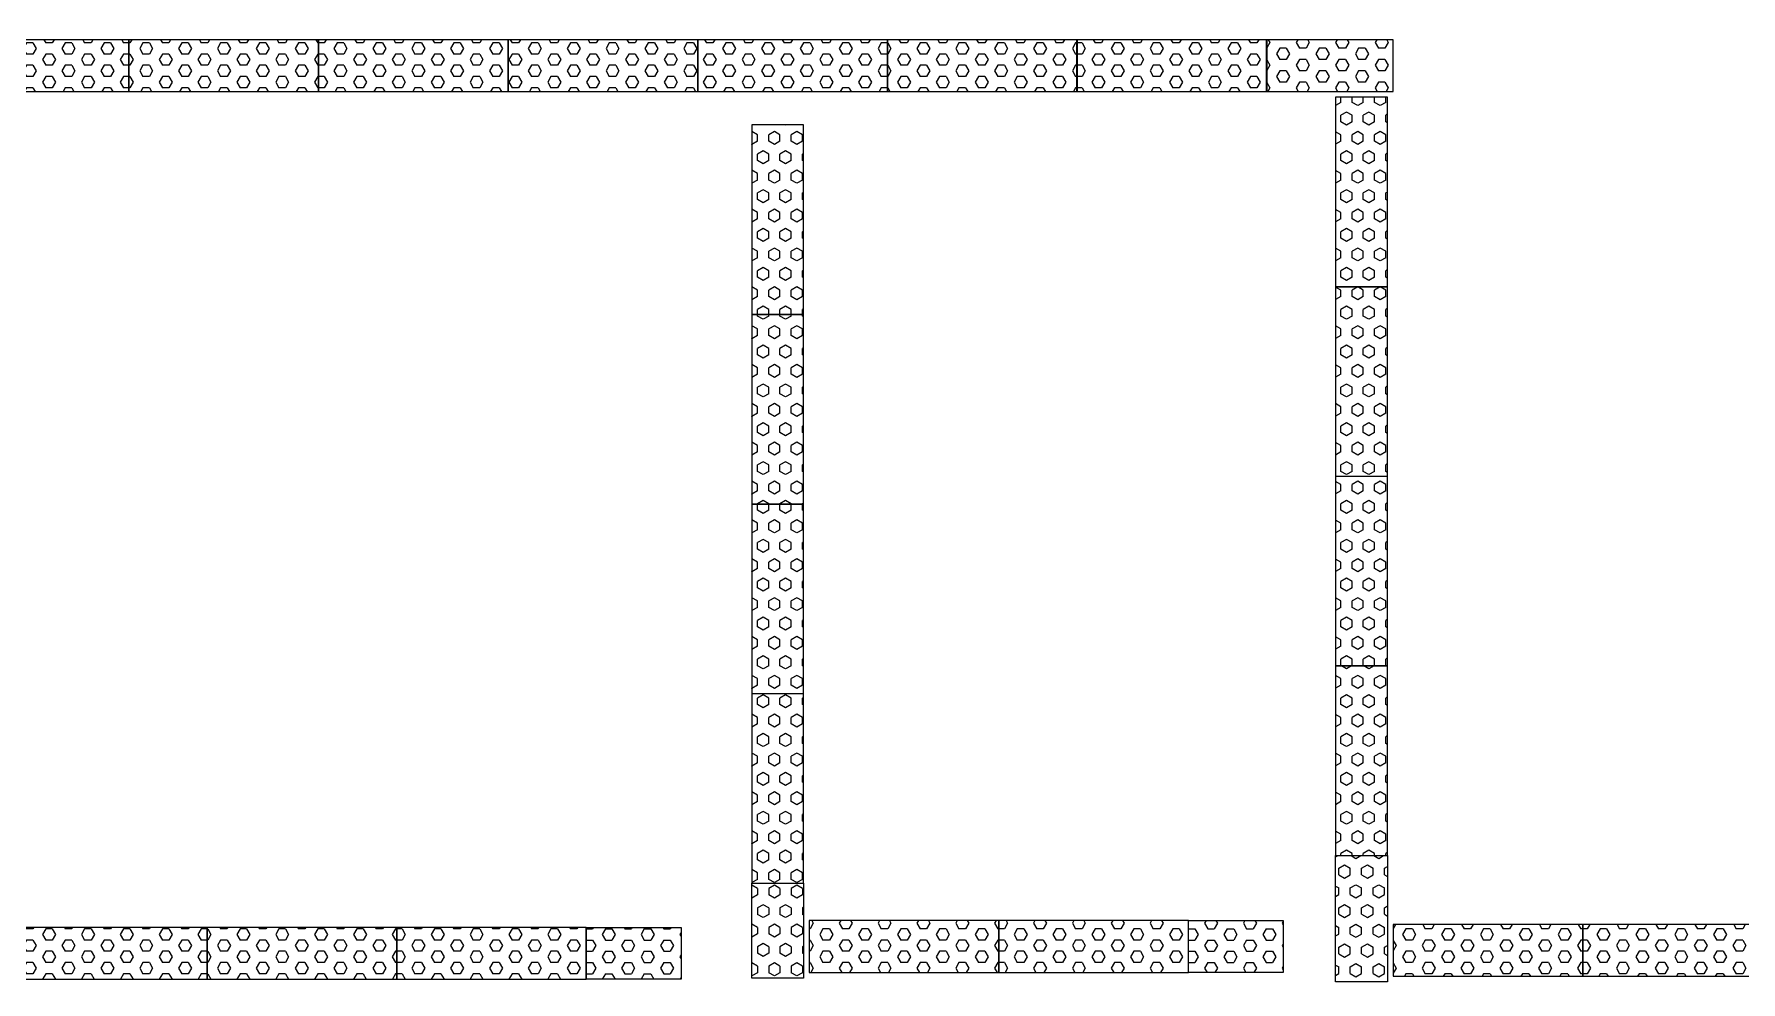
# Model space of a CAD drawing. Header units: millimetres. Extents: x 31568 to 240104, y 7702 to 61692.
# Drawn here: x 119172 to 135642, y 31352 to 40500 of the extents above; entities that cross this region are included whole.
import ezdxf

# ---------------------------------------------------------------- set-up
doc = ezdxf.new("R2010")
doc.units = ezdxf.units.MM
for name, color, linetype in [('발판500×1219', 175, 'Continuous'), ('발판500×1829', 131, 'Continuous'), ('발판500×914', 240, 'Continuous')]:
    doc.layers.add(name, color=color, linetype=linetype)

# ---------------------------------------------------------------- blocks, each defined once
blk = doc.blocks.new('b500×1829')
at = {"layer": '발판500×1829', "linetype": 'ByBlock'}
h = blk.add_hatch(dxfattribs=at)
h.set_pattern_fill('HEX', color=256, scale=500, style=0)
h.set_pattern_definition([(0, (-371158.89, -112728.83), (0, 108.253175), [62.5, -125]), (120, (-371158.89, -112728.83), (-93.75, -54.126588), [62.5, -125]), (60, (-371096.39, -112728.83), (-93.75, 54.126588), [62.5, -125])])
h.paths.add_polyline_path([(0, -250), (1829, -250), (1829, 250), (0, 250)])
at = {"layer": '발판500×1829', "linetype": 'ByBlock', "ltscale": 2}
blk.add_lwpolyline([(0, -250), (1829, -250), (1829, 250), (0, 250)], close=True, dxfattribs=at)
blk = doc.blocks.new('518')
at = {"layer": '발판500×1829', "linetype": 'ByBlock', "ltscale": 2}
blk.add_blockref('b500×1829', (0, 0), dxfattribs=at)
blk = doc.blocks.new('발판500x1825')
at = {"layer": '발판500×1829'}
blk.add_blockref('518', (1, -305, 48), dxfattribs=at)
blk = doc.blocks.new('38x18x6_14')
for p in [(0, 0, 2134), (0, 0, 234)]:
    blk.add_blockref('발판500x1825', p)
blk = doc.blocks.new('배면출입구')
at = {"rotation": 180}
blk.add_blockref('38x18x6_14', (0, 0), dxfattribs=at)
at = {"layer": '발판500×1829', "rotation": 180}
for p in [(-1, 305, 4082), (-1, 305, 5982)]:
    blk.add_blockref('518', p, dxfattribs=at)
blk = doc.blocks.new('b500×914')
at = {"layer": '발판500×914', "linetype": 'ByBlock'}
h = blk.add_hatch(dxfattribs=at)
h.set_pattern_fill('HEX', color=256, scale=500, angle=90, style=0)
h.set_pattern_definition([(180, (372377.89, -112728.83), (6e-14, 108.253175), [62.5, -125]), (60, (372377.89, -112728.83), (93.75, -54.126588), [62.5, -125]), (120, (372315.39, -112728.83), (93.75, 54.126588), [62.5, -125])])
h.paths.add_polyline_path([(914, -250), (0, -250), (0, 250), (914, 250)])
at = {"layer": '발판500×914', "linetype": 'ByBlock', "ltscale": 2}
blk.add_lwpolyline([(914, -250), (0, -250), (0, 250), (914, 250)], close=True, dxfattribs=at)
blk = doc.blocks.new('509')
at = {"layer": '발판500×914', "linetype": 'ByBlock', "ltscale": 2}
blk.add_blockref('b500×914', (0, 0), dxfattribs=at)
blk = doc.blocks.new('발판500x914')
at = {"layer": '발판500×914'}
blk.add_blockref('509', (1, -305, 48), dxfattribs=at)
blk = doc.blocks.new('19x9x6_코너')
for p in [(0, 0, 709), (0, 0, 2609)]:
    blk.add_blockref('발판500x914', p)
blk = doc.blocks.new('38x18x6')
for p in [(0, 0, 2609), (0, 0, 709)]:
    blk.add_blockref('발판500x1825', p)
blk = doc.blocks.new('b500×1219')
at = {"layer": '발판500×1219', "linetype": 'ByBlock'}
h = blk.add_hatch(dxfattribs=at)
h.set_pattern_fill('HEX', color=256, scale=20, style=0)
h.paths.add_polyline_path([(0, -250), (1219, -250), (1219, 250), (0, 250)])
at = {"layer": '발판500×1219', "linetype": 'ByBlock', "ltscale": 2}
blk.add_lwpolyline([(0, -250), (1219, -250), (1219, 250), (0, 250)], close=True, dxfattribs=at)
blk = doc.blocks.new('512')
at = {"layer": '발판500×1219', "linetype": 'ByBlock', "ltscale": 2}
blk.add_blockref('b500×1219', (0, 0), dxfattribs=at)
blk = doc.blocks.new('발판500×1219')
at = {"layer": '발판500×1219'}
blk.add_blockref('512', (1, -305, 48), dxfattribs=at)
blk = doc.blocks.new('38x12x6_복합26')
for p in [(0, 0, 699), (0, 0, 2599)]:
    blk.add_blockref('발판500×1219', p)
blk = doc.blocks.new('배면출입구2')
for name, p, rotation in [('38x12x6_복합26', (0, 0), 270), ('38x18x6', (-5185, -2440), 90), ('38x18x6', (0, -1220), 270), ('38x18x6', (-5185, -4270), 90), ('38x18x6', (0, -3050), 270), ('38x18x6', (-5185, -6100), 90), ('38x18x6', (0, -4880), 270), ('38x18x6', (-5185, -7930), 90), ('38x18x6', (0, -6710), 270), ('38x18x6', (-2745, -9150), 180), ('38x18x6', (-915, -9150), 180), ('19x9x6_코너', (0, -9150), 180)]:
    blk.add_blockref(name, p, dxfattribs=dict(rotation=rotation))
at = {"xscale": -1, "rotation": 270}
blk.add_blockref('38x12x6_복합26', (-4575, -9150), dxfattribs=at)
blk = doc.blocks.new('배면출입구2_2층')
for name, p, rotation in [('38x18x6', (-5185, 5795), 90), ('38x18x6', (-5185, 3965), 90), ('38x18x6', (-5185, 2135), 90), ('38x18x6', (-5185, 305), 90), ('19x9x6_코너', (-5185, -610), 90), ('38x18x6', (-2745, -610), 180), ('38x18x6', (-915, -610), 180), ('19x9x6_코너', (0, -610), 180)]:
    blk.add_blockref(name, p, dxfattribs=dict(rotation=rotation))
blk = doc.blocks.new('배면출입구2-1')
for name, p, rotation in [('38x12x6_복합26', (0, 0), 270), ('38x18x6', (0, -1220), 270), ('38x18x6', (0, -3050), 270), ('38x18x6', (0, -4880), 270), ('38x18x6', (0, -6710), 270), ('38x18x6', (-2745, -9150), 180), ('38x18x6', (-915, -9150), 180), ('19x9x6_코너', (0, -9150), 180)]:
    blk.add_blockref(name, p, dxfattribs=dict(rotation=rotation))
at = {"xscale": -1, "rotation": 270}
blk.add_blockref('38x12x6_복합26', (-4575, -9150), dxfattribs=at)
blk = doc.blocks.new('38x9x6')
for p in [(0, 0, 709), (0, 0, 2609)]:
    blk.add_blockref('발판500x914', p)
blk = doc.blocks.new('19x12x6_복합1')
blk.add_blockref('발판500×1219', (0, 0, 234))
blk = doc.blocks.new('38x12x6_복합14')
for p in [(0, 0, 224), (0, 0, 2124)]:
    blk.add_blockref('발판500×1219', p)
blk = doc.blocks.new('9x12x6')
blk.add_blockref('발판500×1219', (0, 0, 234))
blk = doc.blocks.new('19x15x6_2')
at = {"layer": '발판500×1829'}
blk.add_blockref('518', (1, -305, 757), dxfattribs=at)
blk = doc.blocks.new('19x9x6_코너2')
blk.add_blockref('발판500x914', (0, 0, 709))
blk = doc.blocks.new('배면출입구2_2층T')
for name, p, rotation in [('19x15x6_2', (-5185, 6405), 90), ('19x15x6_2', (-5185, 4575), 90), ('19x15x6_2', (-5185, 2745), 90), ('19x15x6_2', (-5185, 915), 90), ('19x9x6_코너2', (-5185, 0), 90), ('19x15x6_2', (-2745, 0), 180), ('19x15x6_2', (-915, 0), 180), ('19x9x6_코너2', (0, 0), 180)]:
    blk.add_blockref(name, p, dxfattribs=dict(rotation=rotation))

msp = doc.modelspace()

# ---------------------------------------------------------------- block references
for name, p, rotation in [('38x18x6_14', (120086, 39891, 10360), 180), ('38x18x6_14', (120086, 39891, 14160), 180), ('38x18x6_14', (120086, 39891, 17960), 180), ('38x18x6_14', (120086, 39891, 21760), 180), ('38x18x6_14', (120086, 39891, 25560), 180), ('38x18x6_14', (121916, 39891, 10360), 180), ('38x18x6_14', (121916, 39891, 14160), 180), ('38x18x6_14', (121916, 39891, 17960), 180), ('38x18x6_14', (121916, 39891, 21760), 180), ('38x18x6_14', (121916, 39891, 25560), 180), ('38x18x6_14', (123746, 39891, 10360), 180), ('38x18x6_14', (123746, 39891, 14160), 180), ('38x18x6_14', (123746, 39891, 17960), 180), ('38x18x6_14', (123746, 39891, 21760), 180), ('38x18x6_14', (123746, 39891, 25560), 180), ('38x18x6_14', (125576, 39891, 10360), 180), ('38x18x6_14', (125576, 39891, 14160), 180), ('38x18x6_14', (125576, 39891, 17960), 180), ('38x18x6_14', (125576, 39891, 21760), 180), ('38x18x6_14', (125576, 39891, 25560), 180), ('19x12x6_복합1', (132286, 39891, 14160), 180), ('38x12x6_복합14', (132286, 39891, 10360), 180), ('9x12x6', (132286, 39891, 16060), 180), ('19x15x6_2', (131676, 38061, 14160), 90), ('38x18x6', (126041, 37793, 34910), 90), ('19x15x6_2', (131676, 36231, 14160), 90), ('38x18x6', (126041, 35963, 34910), 90), ('19x15x6_2', (131676, 34401, 14160), 90), ('38x18x6', (126041, 34133, 34910), 90), ('38x18x6', (126041, 32303, 34910), 90), ('19x9x6_코너', (126041, 31388, 34910), 90), ('38x18x6', (120841, 31323, 27060), 180), ('38x18x6', (120841, 31323, 30860), 180), ('38x18x6', (120841, 31323, 34660), 180), ('38x18x6', (120841, 31323, 38460), 180), ('38x18x6', (122671, 31323, 27060), 180), ('38x18x6', (122671, 31323, 30860), 180), ('38x18x6', (122671, 31323, 34660), 180), ('38x18x6', (122671, 31323, 38460), 180), ('38x18x6', (124501, 31323, 27060), 180), ('38x18x6', (124501, 31323, 30860), 180), ('38x18x6', (124501, 31323, 34660), 180), ('38x18x6', (124501, 31323, 38460), 180), ('38x9x6', (125416, 31323, 27060), 180), ('38x9x6', (125416, 31323, 30860), 180), ('38x9x6', (125416, 31323, 34660), 180), ('38x9x6', (125416, 31323, 38460), 180), ('38x18x6', (128481, 31388, 34910), 180), ('38x18x6', (130311, 31388, 34910), 180), ('19x9x6_코너', (131226, 31388, 34910), 180), ('38x18x6', (134116, 31351, 29360), 180), ('38x18x6', (134116, 31351, 14160), 180), ('38x18x6', (134116, 31351, 25560), 180), ('38x18x6', (134116, 31351, 21760), 180), ('38x18x6', (134116, 31351, 33160), 180), ('38x18x6', (134116, 31351, 36960), 180), ('38x18x6', (135946, 31351, 29360), 180), ('38x18x6', (135946, 31351, 14160), 180), ('38x18x6', (135946, 31351, 25560), 180), ('38x18x6', (135946, 31351, 21760), 180), ('38x18x6', (135946, 31351, 33160), 180), ('38x18x6', (135946, 31351, 36960), 180)]:
    msp.add_blockref(name, p, dxfattribs=dict(rotation=rotation))
for name, p in [('배면출입구', (127406, 39891, 10360)), ('배면출입구', (129236, 39891, 10360)), ('배면출입구', (131066, 39891, 10360)), ('배면출입구2', (136861, 40501, 10360)), ('배면출입구2-1', (136861, 40501, 17960)), ('배면출입구2_2층', (131226, 31998, 15910)), ('배면출입구2_2층', (131226, 31998, 19710)), ('배면출입구2_2층', (131226, 31998, 23510)), ('배면출입구2_2층', (131226, 31998, 27310)), ('배면출입구2_2층', (131226, 31998, 31110)), ('배면출입구2_2층T', (131226, 31388, 38710))]:
    msp.add_blockref(name, p)
at = {"xscale": -1, "rotation": 270}
for p in [(132286, 31351, 29360), (132286, 31351, 14160), (132286, 31351, 25560), (132286, 31351, 21760), (132286, 31351, 33160), (132286, 31351, 36960)]:
    msp.add_blockref('38x12x6_복합26', p, dxfattribs=at)
at = {"layer": '발판500×1829', "rotation": 90}
msp.add_blockref('518', (131981, 32572, 14917), dxfattribs=at)

doc.saveas('drawing.dxf')
